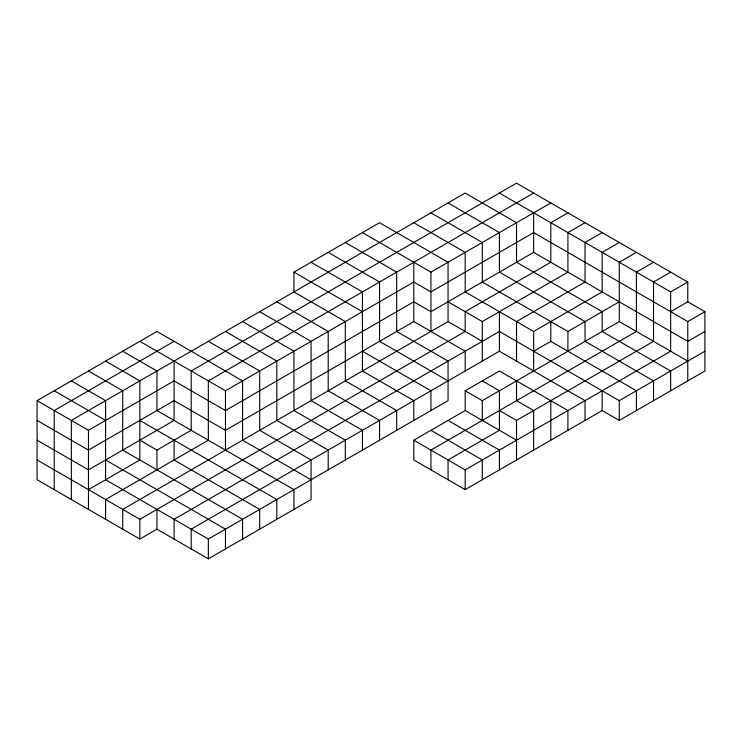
<?xml version="1.0" encoding="UTF-8"?>
<svg xmlns="http://www.w3.org/2000/svg" width="742" height="742" viewBox="0 0 742 742"><rect width="100%" height="100%" fill="white"/><g stroke="black" fill="none" stroke-linecap="round" stroke-linejoin="round"><path stroke-width="1.11" d="M208.335 341.339L259.7 371L259.7 430.314L311.065 459.975L311.065 499.514L208.335 558.837L156.961 529.176L139.839 539.063L37.1 479.749L37.1 400.661L156.961 331.451L242.578 380.887L242.578 440.201L311.065 479.749M174.082 341.339L54.222 410.539L54.222 489.627M396.682 430.314L396.682 410.539L345.318 380.887L345.318 321.574L293.943 291.912L293.943 272.138L379.561 222.711L448.057 262.251L448.057 321.574L122.718 509.402L122.718 529.176M37.1 400.661L88.465 430.314L174.082 380.887L225.457 410.539L413.804 301.799L430.935 311.686L533.665 252.373L687.778 341.339L704.9 331.461M533.665 193.05L208.335 380.887L208.335 440.201L105.596 499.514L105.596 519.289M139.839 341.339L225.457 390.774L413.804 282.025L430.935 291.912L533.665 232.598L687.778 321.574L704.9 311.686L704.9 371L619.282 420.426L602.161 410.549L465.178 489.627L413.804 459.975L413.804 440.201L465.178 410.539L516.543 440.201M362.439 232.598L430.935 272.138L550.796 202.937M88.465 489.627L139.839 459.975L139.839 380.887L105.596 361.113M139.839 440.201L156.961 450.088L191.204 430.314L191.204 371L516.543 183.163L687.778 282.025L687.778 301.799L670.657 311.686M567.918 212.824L550.796 222.711L550.796 262.251L465.178 311.686L465.178 331.461L139.839 519.289L37.1 459.975M465.178 371L465.178 351.226L413.804 321.574L225.457 430.314L174.082 400.661L88.465 450.088L37.1 420.426M585.039 222.711L567.918 232.598L567.918 272.138L482.3 321.574L448.057 301.799M602.161 232.598L585.039 242.486L585.039 282.025L516.543 321.574L516.543 361.113M619.282 242.486L602.161 252.373L602.161 291.912L533.665 331.461L465.178 291.912L465.178 252.373L413.804 222.711M636.404 252.373L619.282 262.251L619.282 321.574L687.778 361.113M585.039 420.426L585.039 400.661L499.422 351.226L191.204 529.176L191.204 548.95M653.535 262.251L636.404 272.138L636.404 331.461L430.935 450.088L430.935 469.862M71.343 380.887L105.596 400.661L105.596 479.749L208.335 539.063L448.057 400.661L448.057 361.113L396.682 331.461L396.682 272.138L345.318 242.486M465.178 410.539L465.178 390.774L499.422 371L567.918 410.539L567.918 430.314M533.665 351.226L550.796 341.339L636.404 390.774L636.404 410.549M430.935 212.824L482.3 242.486L482.3 282.025L567.918 331.461L619.282 301.799M670.657 272.138L653.535 282.025L653.535 341.339L516.543 420.426L499.422 410.539M465.178 390.774L482.3 400.661L619.282 321.574M499.422 193.05L670.657 291.912L687.778 282.025M413.804 440.201L465.178 469.862L670.657 351.226L670.657 291.912M174.082 539.063L174.082 519.289L499.422 331.461L619.282 400.661L704.9 351.226M687.778 301.799L704.9 311.686M448.057 202.937L499.422 232.598L499.422 272.138L585.039 321.574L585.039 341.339L653.535 380.887L653.535 400.661M328.196 252.373L379.561 282.025L379.561 341.339L448.057 380.887M448.057 321.574L482.3 341.339M311.065 262.251L362.439 291.912L362.439 371L413.804 400.661L413.804 420.426M293.943 272.138L362.439 311.686M482.3 380.887L499.422 390.774L499.422 430.314L448.057 459.975L448.057 479.749M276.822 301.799L328.196 331.451L328.196 390.774L379.561 420.426L379.561 440.201M362.439 351.226L430.935 390.774L430.935 410.549M259.7 311.686L311.065 341.339L311.065 400.661L362.439 430.314L362.439 450.088M448.057 420.426L499.422 450.088L499.422 469.862M242.578 321.574L293.943 351.226L293.943 410.539L345.318 440.201L345.318 459.975M430.935 430.314L482.3 459.975L482.3 479.749M225.457 331.451L276.822 361.113L276.822 420.426L328.196 450.088L328.196 469.862M122.718 351.226L156.961 371L156.961 410.539L293.943 489.627L293.943 509.402M88.465 371L122.718 390.774L122.718 450.088L242.578 519.289L242.578 539.063M139.839 420.426L276.822 499.514L276.822 519.289M54.222 390.774L105.596 420.426M105.596 459.975L225.457 529.176L225.457 548.95M37.1 440.201L88.465 469.862L174.082 420.426L174.082 361.113M687.778 321.574L687.778 380.887M670.657 390.774L670.657 371L602.161 331.461L602.161 311.686L516.543 262.251L516.543 222.711L465.178 193.05L71.343 420.426L71.343 499.514M619.282 400.661L619.282 420.426M602.161 390.774L602.161 410.549M567.918 331.461L567.918 351.226M550.796 321.574L550.796 341.339M550.796 400.661L550.796 440.201M533.665 212.824L533.665 252.373M533.665 331.461L533.665 371M533.665 450.088L533.665 410.539L516.543 400.661L516.543 380.887M516.543 420.426L516.543 459.975M499.422 311.686L499.422 351.226M482.3 321.574L482.3 361.113M482.3 400.661L482.3 420.426M465.178 469.862L465.178 489.627M430.935 272.138L430.935 331.461M413.804 262.251L413.804 321.574M259.7 529.176L259.7 509.402L174.082 459.975L174.082 440.201M225.457 390.774L225.457 450.088M208.335 539.063L208.335 558.837M156.961 450.088L156.961 469.862M156.961 509.402L156.961 529.176M139.839 519.289L139.839 539.063M88.465 430.314L88.465 509.402"/></g></svg>
